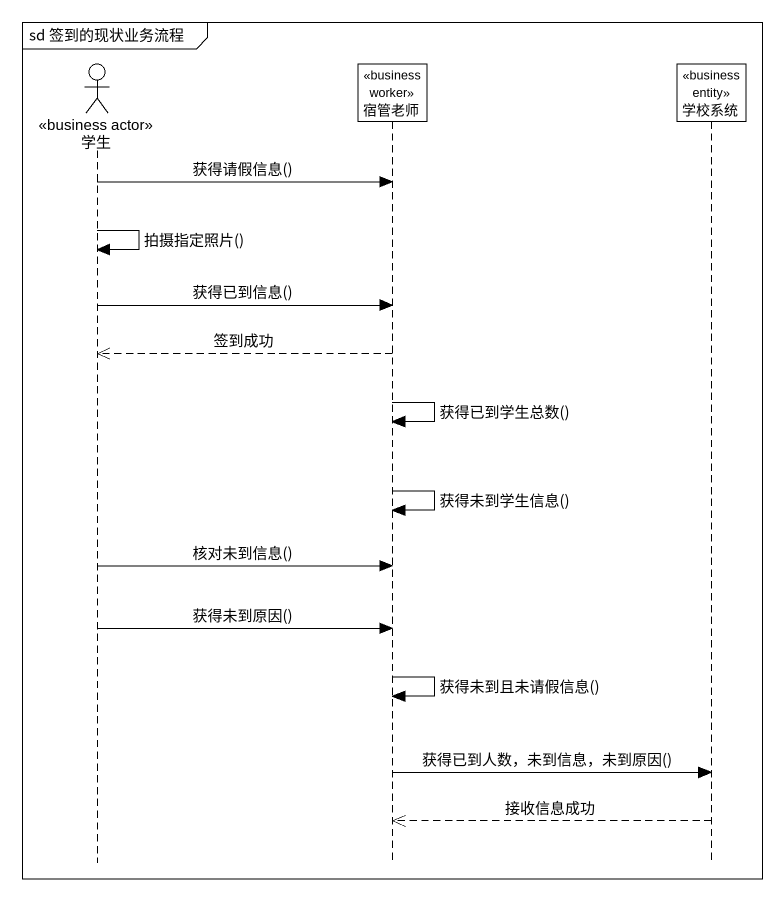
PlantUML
@startuml
mainframe sd 签到的现状业务流程
hide footbox
actor 学生 <<business actor>>
participant 宿管老师 <<business worker>>
participant 学校系统 <<business entity>>

学生 -> 宿管老师 : 获得请假信息()
学生 -> 学生 : 拍摄指定照片()
学生 -> 宿管老师 : 获得已到信息()
宿管老师 -->> 学生 : 签到成功
宿管老师 -> 宿管老师 : 获得已到学生总数()
宿管老师 -> 宿管老师 : 获得未到学生信息()
学生 -> 宿管老师 : 核对未到信息()
学生 -> 宿管老师 : 获得未到原因()
宿管老师 -> 宿管老师 : 获得未到且未请假信息()
宿管老师 -> 学校系统 : 获得已到人数，未到信息，未到原因()
学校系统 -->> 宿管老师 : 接收信息成功
@enduml
